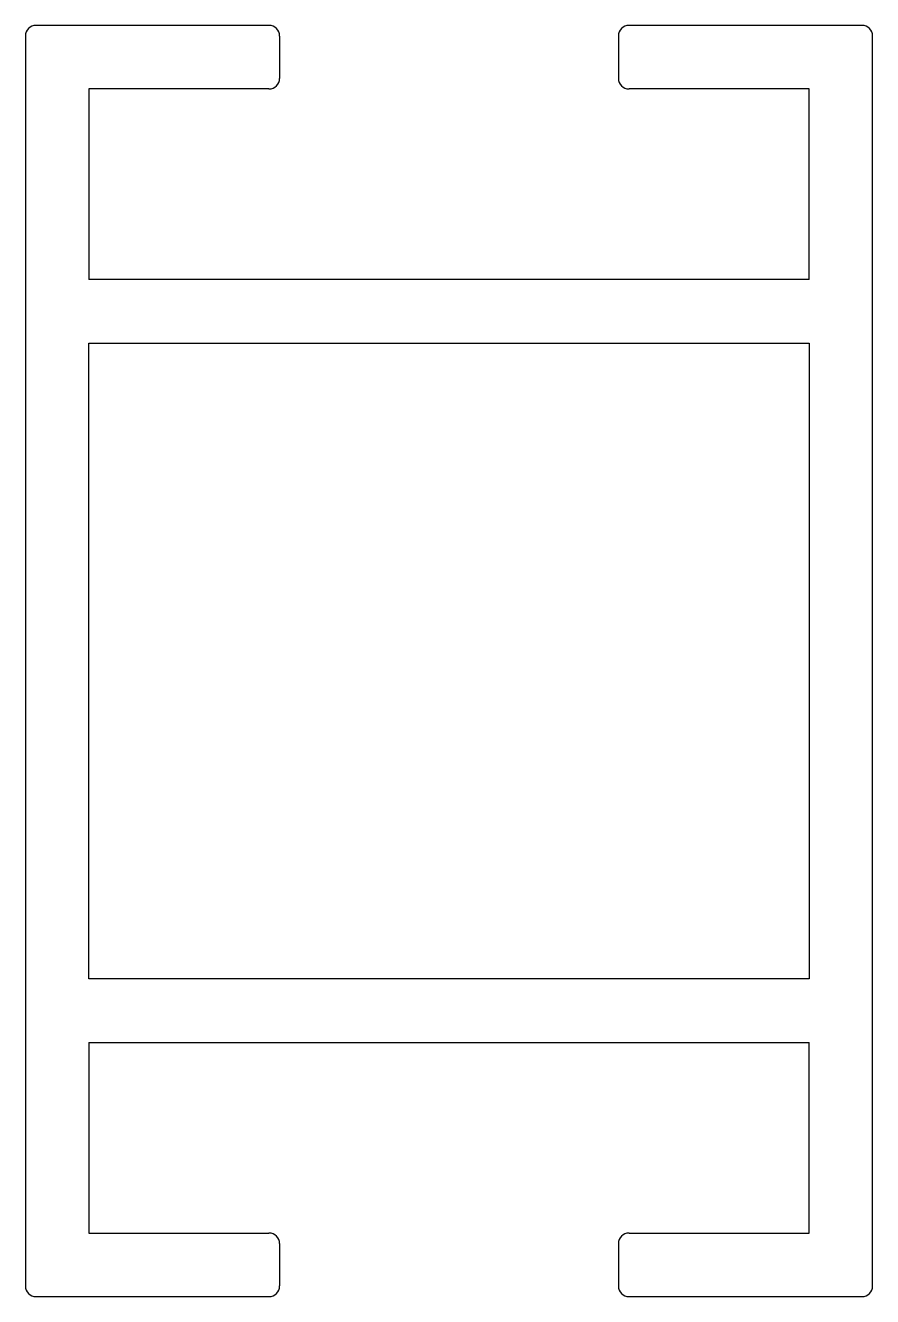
# Model space of a CAD drawing. Extents: x 2359.5 to 2379.5, y 1525.5 to 1555.5.
import ezdxf

# ---------------------------------------------------------------- set-up
doc = ezdxf.new("R2010")
doc.units = 0
doc.layers.get('0').update_dxf_attribs({"linetype": 'CONTINUOUS'})

msp = doc.modelspace()

# ---------------------------------------------------------------- linework, layer by layer
for p, q in [((2365.208, 1555.516), (2359.708, 1555.516)), ((2379.208, 1555.516), (2373.708, 1555.516)), ((2359.458, 1555.266), (2359.458, 1525.766)), ((2365.458, 1555.266), (2365.458, 1554.266)), ((2373.458, 1555.266), (2373.458, 1554.266)), ((2379.458, 1525.766), (2379.458, 1555.266)), ((2360.958, 1554.016), (2360.958, 1549.516)), ((2365.208, 1554.016), (2360.958, 1554.016)), ((2377.958, 1554.016), (2373.708, 1554.016)), ((2377.958, 1549.516), (2377.958, 1554.016)), ((2377.958, 1549.516), (2360.958, 1549.516)), ((2360.958, 1533.016), (2360.958, 1548.016)), ((2360.958, 1548.016), (2377.958, 1548.016)), ((2377.958, 1548.016), (2377.958, 1533.016)), ((2377.958, 1533.016), (2360.958, 1533.016)), ((2360.958, 1531.516), (2360.958, 1527.016)), ((2360.958, 1531.516), (2377.958, 1531.516)), ((2377.958, 1527.016), (2377.958, 1531.516)), ((2360.958, 1527.016), (2365.208, 1527.016)), ((2373.708, 1527.016), (2377.958, 1527.016)), ((2365.458, 1526.766), (2365.458, 1525.766)), ((2373.458, 1526.766), (2373.458, 1525.766)), ((2359.708, 1525.516), (2365.208, 1525.516)), ((2373.708, 1525.516), (2379.208, 1525.516))]:
    msp.add_line(p, q)
for centre, start, end in [((2359.708, 1555.266), 90, 180), ((2365.208, 1555.266), 0, 90), ((2373.708, 1555.266), 90, 180), ((2379.208, 1555.266), 0, 90), ((2365.208, 1554.266), 270, 0), ((2373.708, 1554.266), 180, 270), ((2365.208, 1526.766), 0, 90), ((2373.708, 1526.766), 90, 180), ((2359.708, 1525.766), 180, 270), ((2365.208, 1525.766), 270, 0), ((2373.708, 1525.766), 180, 270), ((2379.208, 1525.766), 270, 0)]:
    msp.add_arc(centre, 0.25, start, end)

doc.saveas('drawing.dxf')
